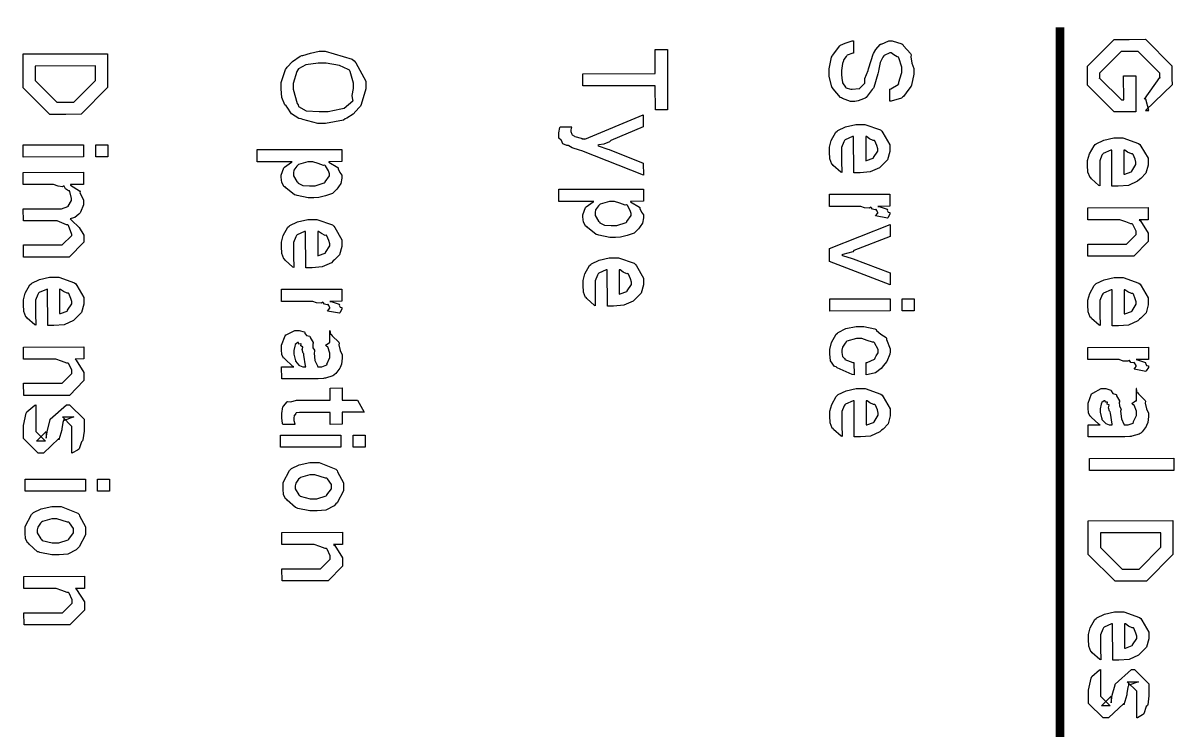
# Model space of a CAD drawing. Extents: x 0.1 to 11.6, y 0.3 to 16.3.
# Drawn here: x 8.37 to 9.693, y 3.303 to 4.117 of the extents above; entities that cross this region are included whole.
import ezdxf

# ---------------------------------------------------------------- set-up
doc = ezdxf.new("R2010")
doc.units = 0
doc.header["$MEASUREMENT"] = 0

msp = doc.modelspace()

# ---------------------------------------------------------------- linework, layer by layer
at = {"color": 0, "const_width": 0.01}
msp.add_lwpolyline([(9.56168, 4.11165), (9.56168, 2.83165)], dxfattribs=at)
at = {"color": 0}
for points in [[(9.32428, 4.09603), (9.32428, 4.08214), (9.32351, 4.08203), (9.31717, 4.07954), (9.31668, 4.0791), (9.31581, 4.07801), (9.31332, 4.07454), (9.31233, 4.0721), (9.31213, 4.07129), (9.31168, 4.07021), (9.31039, 4.06222), (9.31039, 4.05957), (9.31039, 4.05701), (9.31147, 4.05013), (9.31168, 4.04937), (9.31179, 4.0479), (9.31515, 4.04303), (9.3156, 4.04264), (9.31554, 4.04226), (9.32107, 4.04047), (9.32297, 4.04047), (9.32297, 4.04047), (9.331, 4.04139), (9.33165, 4.04156), (9.33165, 4.04167), (9.33718, 4.04736), (9.33751, 4.04829), (9.33751, 4.04829), (9.33751, 4.053), (9.34115, 4.0619), (9.34164, 4.06392), (9.34179, 4.06515), (9.34679, 4.08078), (9.34728, 4.08171), (9.34728, 4.08171), (9.34999, 4.08637), (9.35508, 4.09196), (9.35596, 4.09256), (9.3565, 4.09233), (9.36486, 4.09625), (9.36768, 4.09625), (9.36871, 4.09625), (9.37989, 4.09283), (9.38092, 4.09212), (9.38183, 4.0906), (9.38992, 4.08149), (9.39046, 4.08018), (9.39008, 4.0779), (9.39154, 4.07042), (9.39372, 4.06456), (9.39372, 4.06261), (9.39372, 4.05794), (9.391, 4.04531), (9.39046, 4.04394), (9.389, 4.04232), (9.38504, 4.03646), (9.38178, 4.03233), (9.38069, 4.03157), (9.37956, 4.03043), (9.36751, 4.02686), (9.36615, 4.02681), (9.36615, 4.04069), (9.36729, 4.04085), (9.37582, 4.0459), (9.37636, 4.04676), (9.37603, 4.04715), (9.37761, 4.05246), (9.37983, 4.05979), (9.37983, 4.06218), (9.37983, 4.06603), (9.37657, 4.07676), (9.37592, 4.07758), (9.37457, 4.07764), (9.3705, 4.08003), (9.36774, 4.08236), (9.36681, 4.08236), (9.36594, 4.08236), (9.35949, 4.07949), (9.359, 4.07889), (9.35792, 4.07742), (9.35504, 4.07146), (9.3534, 4.06369), (9.35292, 4.06131), (9.35232, 4.05838), (9.34771, 4.04264), (9.34728, 4.04178), (9.34586, 4.04036), (9.33871, 4.03093), (9.33772, 4.03028), (9.33578, 4.02946), (9.32986, 4.02707), (9.32579, 4.02658), (9.32449, 4.02658), (9.32101, 4.02658), (9.31168, 4.03006), (9.3106, 4.03071), (9.30946, 4.03103), (9.30083, 4.04096), (9.30018, 4.04221), (9.29926, 4.04329), (9.2965, 4.05501), (9.2965, 4.05892), (9.2965, 4.06386), (9.29921, 4.07736), (9.29975, 4.07867), (9.30003, 4.07915), (9.30843, 4.0905), (9.30951, 4.09125), (9.30951, 4.09125), (9.31478, 4.09364), (9.32286, 4.09603), (9.32428, 4.09603)], [(9.63482, 4.0561), (9.64871, 4.0561), (9.64893, 4.01443), (9.62397, 4.01443), (9.59338, 4.04503), (9.59315, 4.05176), (9.59315, 4.06717), (9.62375, 4.09776), (9.64133, 4.09776), (9.65978, 4.09799), (9.69037, 4.06739), (9.69037, 4.05306), (9.6906, 4.04568), (9.66, 4.01617), (9.66368, 4.01617), (9.66043, 4.02897), (9.65869, 4.02897), (9.67649, 4.05393), (9.67649, 4.05328), (9.67649, 4.05914), (9.65153, 4.08388), (9.64176, 4.08388), (9.632, 4.08388), (9.60704, 4.05892), (9.60704, 4.05285), (9.60704, 4.05328), (9.63222, 4.02832), (9.63504, 4.02832), (9.63482, 4.0561)], [(8.36985, 4.08106), (8.46707, 4.08128), (8.46707, 4.0524), (8.46707, 4.04243), (8.43668, 4.01183), (8.41911, 4.01161), (8.40067, 4.01161), (8.36985, 4.04221), (8.36985, 4.05067), (8.36985, 4.08106)], [(8.71376, 4.08436), (8.71718, 4.08442), (8.74821, 4.07503), (8.75043, 4.07308), (8.75254, 4.0709), (8.76367, 4.04992), (8.76367, 4.04292), (8.76367, 4.0409), (8.75862, 4.02283), (8.7576, 4.02121), (8.75592, 4.0191), (8.74918, 4.01188), (8.74208, 4.00732), (8.74024, 4.00646), (8.73801, 4.00515), (8.71739, 4.00108), (8.71506, 4.00103), (8.70865, 4.00103), (8.69129, 4.00558), (8.68946, 4.00646), (8.68679, 4.00689), (8.67833, 4.01221), (8.67329, 4.02001), (8.67231, 4.02165), (8.67085, 4.02274), (8.66726, 4.03097), (8.66644, 4.04085), (8.66644, 4.04269), (8.66644, 4.04824), (8.67165, 4.06321), (8.67275, 4.06483), (8.67329, 4.06575), (8.67958, 4.07226), (8.68847, 4.07856), (8.69032, 4.07937), (8.69129, 4.07949), (8.70042, 4.08203), (8.71039, 4.08436), (8.71376, 4.08436)], [(9.01318, 4.05826), (9.09651, 4.05849), (9.09651, 4.08626), (9.1104, 4.08626), (9.11063, 4.01682), (9.09674, 4.01682), (9.09651, 4.0446), (9.01318, 4.04438), (9.01318, 4.05826)], [(8.38374, 4.06717), (8.38374, 4.05132), (8.38374, 4.05046), (8.4089, 4.0255), (8.41932, 4.0255), (8.42844, 4.0255), (8.45318, 4.05067), (8.45318, 4.05176), (8.45318, 4.06739), (8.38374, 4.06717)], [(8.71376, 4.07047), (8.70899, 4.07047), (8.69472, 4.06853), (8.68663, 4.06396), (8.68576, 4.06267), (8.6844, 4.06082), (8.68033, 4.04725), (8.68033, 4.04269), (8.68033, 4.04069), (8.68506, 4.02403), (8.68599, 4.02274), (8.68642, 4.02078), (8.69536, 4.01589), (8.71029, 4.01492), (8.71528, 4.01492), (8.72071, 4.01492), (8.73508, 4.01785), (8.73699, 4.01839), (8.73876, 4.01872), (8.74897, 4.02729), (8.74914, 4.02838), (8.74892, 4.02838), (8.74804, 4.03347), (8.74978, 4.04139), (8.74978, 4.04269), (8.74978, 4.04764), (8.74576, 4.06108), (8.74501, 4.06244), (8.74343, 4.06337), (8.73361, 4.06787), (8.71815, 4.07053), (8.71376, 4.07047)], [(8.98725, 3.99718), (9.00049, 3.99718), (9.00022, 3.99681), (8.9994, 3.99387), (8.9994, 3.99283), (8.9994, 3.99181), (9.00049, 3.98899), (9.00071, 3.98872), (9.00082, 3.98801), (9.00379, 3.98649), (9.00418, 3.98633), (9.00418, 3.98633), (9.0115, 3.98426), (9.01264, 3.98394), (9.01253, 3.98394), (9.01221, 3.98361), (9.01514, 3.9834), (9.01546, 3.98329), (9.08274, 4.01128), (9.08274, 3.9974), (9.04542, 3.98178), (9.04383, 3.98025), (9.03749, 3.97738), (9.03174, 3.97678), (9.03043, 3.97635), (9.03103, 3.97547), (9.04215, 3.97168), (9.04346, 3.97114), (9.08274, 3.95574), (9.08296, 3.94185), (9.01221, 3.96983), (9.00933, 3.97043), (9.00103, 3.97314), (8.99729, 3.97537), (8.99658, 3.97569), (8.99501, 3.97569), (8.99029, 3.97792), (8.98876, 3.98144), (8.98833, 3.98199), (8.98817, 3.98188), (8.98583, 3.98432), (8.98551, 3.98893), (8.98551, 3.99046), (8.98551, 3.99046), (8.98693, 3.99658), (8.98725, 3.99718)], [(9.31054, 3.95833), (9.31076, 3.94488), (9.30963, 3.94526), (9.301, 3.95307), (9.30035, 3.95421), (9.29943, 3.95454), (9.2971, 3.96067), (9.29665, 3.96869), (9.29665, 3.97136), (9.29665, 3.97396), (9.29883, 3.98167), (9.30404, 3.9911), (9.30556, 3.9924), (9.30632, 3.99317), (9.31526, 3.99735), (9.32682, 4), (9.33074, 4), (9.33724, 4), (9.35525, 3.99371), (9.35678, 3.9924), (9.35792, 3.99061), (9.3661, 3.97667), (9.3661, 3.972), (9.3661, 3.96886), (9.36356, 3.95942), (9.35775, 3.95356), (9.35612, 3.95226), (9.35411, 3.95031), (9.34353, 3.94542), (9.33182, 3.94444), (9.3279, 3.94444), (9.3271, 3.94444), (9.32525, 3.94444), (9.32465, 3.94444), (9.32443, 3.98611), (9.32329, 3.98606), (9.31461, 3.98226), (9.31401, 3.98156), (9.31315, 3.98008), (9.31054, 3.97358), (9.31054, 3.97136), (9.31054, 3.9694), (9.31054, 3.965), (9.31054, 3.96354), (9.31054, 3.96224), (9.31054, 3.95931), (9.31054, 3.95833)], [(9.33832, 3.98611), (9.33832, 3.95833), (9.33931, 3.95844), (9.3469, 3.96115), (9.34744, 3.96158), (9.34744, 3.96197), (9.35221, 3.96951), (9.35221, 3.972), (9.35221, 3.972), (9.35124, 3.97569), (9.34896, 3.98112), (9.34831, 3.98178), (9.34694, 3.98167), (9.34267, 3.98367), (9.33936, 3.98606), (9.33832, 3.98611)], [(9.60726, 3.94287), (9.60747, 3.92942), (9.60633, 3.92979), (9.59771, 3.93761), (9.59706, 3.93875), (9.59614, 3.93907), (9.59381, 3.94521), (9.59338, 3.95324), (9.59338, 3.95589), (9.59338, 3.9585), (9.59554, 3.96619), (9.60075, 3.97564), (9.60226, 3.97694), (9.60303, 3.97771), (9.61197, 3.98188), (9.62354, 3.98454), (9.62744, 3.98454), (9.63396, 3.98454), (9.65196, 3.97825), (9.65349, 3.97694), (9.65463, 3.97515), (9.66282, 3.96121), (9.66282, 3.95654), (9.66282, 3.95339), (9.66026, 3.94396), (9.65446, 3.9381), (9.65283, 3.93679), (9.65082, 3.93485), (9.64025, 3.92996), (9.62853, 3.92899), (9.62463, 3.92899), (9.62381, 3.92899), (9.62196, 3.92899), (9.62136, 3.92899), (9.62115, 3.97065), (9.62001, 3.9706), (9.61133, 3.96679), (9.61074, 3.9661), (9.60986, 3.96463), (9.60726, 3.95811), (9.60726, 3.95589), (9.60726, 3.95394), (9.60726, 3.94954), (9.60726, 3.94808), (9.60726, 3.94678), (9.60726, 3.94385), (9.60726, 3.94287)], [(8.37001, 3.97646), (8.43946, 3.97667), (8.43946, 3.96278), (8.37001, 3.96257), (8.37001, 3.97646)], [(8.45335, 3.97667), (8.46724, 3.97667), (8.46724, 3.96278), (8.45335, 3.96278), (8.45335, 3.97667)], [(8.63889, 3.97114), (8.73611, 3.97136), (8.73611, 3.95747), (8.72114, 3.95725), (8.72131, 3.95671), (8.73156, 3.95074), (8.73221, 3.95008), (8.73199, 3.94889), (8.73383, 3.94493), (8.73611, 3.94168), (8.73611, 3.94054), (8.73611, 3.93847), (8.73497, 3.93218), (8.73247, 3.92828), (8.73176, 3.92731), (8.73036, 3.92551), (8.72542, 3.92079), (8.72092, 3.91911), (8.71962, 3.91862), (8.71733, 3.91786), (8.70975, 3.91596), (8.70394, 3.91558), (8.70204, 3.91558), (8.69743, 3.91558), (8.68494, 3.91829), (8.6836, 3.91883), (8.68197, 3.91911), (8.67176, 3.92736), (8.671, 3.92839), (8.67008, 3.92839), (8.66721, 3.93326), (8.66667, 3.93956), (8.66667, 3.94162), (8.66667, 3.94162), (8.66954, 3.95008), (8.67014, 3.95074), (8.67046, 3.95079), (8.67833, 3.95682), (8.67925, 3.95725), (8.63889, 3.95725), (8.63889, 3.97114)], [(9.63504, 3.97065), (9.63504, 3.94287), (9.63601, 3.94299), (9.64361, 3.94569), (9.64415, 3.94613), (9.64415, 3.9465), (9.64893, 3.95404), (9.64893, 3.95654), (9.64893, 3.95654), (9.64794, 3.96024), (9.64567, 3.96565), (9.64501, 3.96631), (9.64367, 3.96619), (9.63937, 3.96821), (9.63607, 3.9706), (9.63504, 3.97065)], [(8.70096, 3.95725), (8.6971, 3.95725), (8.68636, 3.954), (8.68554, 3.95335), (8.6844, 3.95199), (8.68115, 3.94765), (8.68056, 3.94461), (8.68056, 3.94358), (8.68056, 3.94108), (8.68468, 3.93431), (8.68554, 3.9336), (8.68599, 3.93257), (8.69151, 3.93001), (8.69906, 3.92947), (8.70161, 3.92947), (8.70546, 3.92947), (8.71615, 3.93294), (8.71701, 3.9336), (8.71713, 3.93392), (8.72222, 3.94086), (8.72222, 3.94314), (8.72222, 3.94314), (8.72081, 3.94678), (8.71767, 3.95242), (8.71679, 3.95313), (8.71517, 3.95301), (8.70904, 3.95503), (8.70296, 3.95725), (8.70096, 3.95725)], [(8.37007, 3.94488), (8.4395, 3.9451), (8.4395, 3.93121), (8.42453, 3.93099), (8.42458, 3.93044), (8.43468, 3.92361), (8.43539, 3.92275), (8.43522, 3.92144), (8.4395, 3.91346), (8.43951, 3.91081), (8.4395, 3.90771), (8.43603, 3.89925), (8.43539, 3.89844), (8.43403, 3.89697), (8.42936, 3.89312), (8.42529, 3.89182), (8.4241, 3.8915), (8.42567, 3.88997), (8.43425, 3.88172), (8.43972, 3.87278), (8.43972, 3.86979), (8.43972, 3.86458), (8.42301, 3.84765), (8.41693, 3.84765), (8.37028, 3.84765), (8.37028, 3.86154), (8.41021, 3.86154), (8.41476, 3.86154), (8.42583, 3.87261), (8.42583, 3.87326), (8.42578, 3.87349), (8.42204, 3.884), (8.42128, 3.88476), (8.41976, 3.88476), (8.41439, 3.88704), (8.40896, 3.88932), (8.40717, 3.88932), (8.37028, 3.88932), (8.37006, 3.90321), (8.41129, 3.90321), (8.41396, 3.90321), (8.42133, 3.9056), (8.42193, 3.90603), (8.42165, 3.90625), (8.42563, 3.91276), (8.42561, 3.91493), (8.42561, 3.91493), (8.42361, 3.92296), (8.42324, 3.92361), (8.4221, 3.92372), (8.41883, 3.92622), (8.41704, 3.92899), (8.41629, 3.92925), (8.41515, 3.92854), (8.4101, 3.92908), (8.40479, 3.93099), (8.40304, 3.93099), (8.37007, 3.93099), (8.37007, 3.94488)], [(8.98563, 3.92557), (9.08285, 3.92578), (9.08285, 3.91189), (9.06788, 3.91168), (9.06803, 3.91114), (9.07829, 3.90517), (9.07894, 3.90451), (9.07872, 3.90332), (9.08057, 3.89936), (9.08285, 3.8961), (9.08285, 3.89496), (9.08285, 3.8929), (9.08171, 3.88661), (9.07921, 3.88271), (9.0785, 3.88172), (9.0771, 3.87993), (9.07215, 3.87522), (9.06765, 3.87354), (9.06635, 3.87304), (9.06407, 3.87229), (9.05647, 3.87039), (9.05067, 3.87001), (9.04878, 3.87001), (9.04417, 3.87001), (9.03168, 3.87272), (9.03033, 3.87326), (9.02869, 3.87354), (9.0185, 3.88178), (9.01774, 3.88282), (9.01682, 3.88282), (9.01394, 3.88769), (9.0134, 3.89399), (9.0134, 3.89606), (9.0134, 3.89606), (9.01628, 3.90451), (9.01688, 3.90517), (9.01719, 3.90522), (9.02507, 3.91124), (9.02599, 3.91168), (8.98563, 3.91168), (8.98563, 3.92557)], [(9.29676, 3.91982), (9.36621, 3.92003), (9.36621, 3.90614), (9.35232, 3.90593), (9.35374, 3.9056), (9.36296, 3.90256), (9.36339, 3.90224), (9.36313, 3.90169), (9.3641, 3.89919), (9.36621, 3.89871), (9.36621, 3.89854), (9.36621, 3.89697), (9.36382, 3.89279), (9.36339, 3.89225), (9.34972, 3.89486), (9.34972, 3.89486), (9.35232, 3.89794), (9.35232, 3.89899), (9.35232, 3.89899), (9.35047, 3.90224), (9.35015, 3.90246), (9.34928, 3.90207), (9.34603, 3.90256), (9.34462, 3.90474), (9.34407, 3.90483), (9.34272, 3.90403), (9.33713, 3.90408), (9.33257, 3.90593), (9.33106, 3.90593), (9.29676, 3.90593), (9.29676, 3.91982)], [(9.04769, 3.91168), (9.04383, 3.91168), (9.0331, 3.90842), (9.03228, 3.90776), (9.03114, 3.90642), (9.02789, 3.90207), (9.02729, 3.89903), (9.02729, 3.898), (9.02729, 3.89551), (9.03142, 3.88872), (9.03228, 3.88801), (9.03271, 3.88699), (9.03825, 3.88444), (9.04579, 3.8839), (9.04833, 3.8839), (9.05219, 3.8839), (9.06287, 3.88737), (9.06375, 3.88803), (9.06386, 3.88835), (9.06896, 3.89529), (9.06896, 3.89757), (9.06896, 3.89757), (9.06754, 3.90121), (9.0644, 3.90685), (9.06353, 3.90756), (9.0619, 3.90744), (9.05578, 3.90944), (9.04969, 3.91168), (9.04769, 3.91168)], [(9.59349, 3.90424), (9.66292, 3.90446), (9.66292, 3.89057), (9.65272, 3.89035), (9.65408, 3.88926), (9.66293, 3.87511), (9.66292, 3.87039), (9.66293, 3.86561), (9.64643, 3.84868), (9.63536, 3.84869), (9.59369, 3.84868), (9.59349, 3.86257), (9.63211, 3.86257), (9.63797, 3.86257), (9.64903, 3.87364), (9.64903, 3.87472), (9.64904, 3.8775), (9.6454, 3.88504), (9.64469, 3.88579), (9.64318, 3.88579), (9.63715, 3.88807), (9.63043, 3.89035), (9.62819, 3.89035), (9.59347, 3.89035), (9.59349, 3.90424)], [(8.68072, 3.84924), (8.68093, 3.83578), (8.67979, 3.83615), (8.67117, 3.84397), (8.67051, 3.84511), (8.6696, 3.84543), (8.66726, 3.85157), (8.66683, 3.8596), (8.66683, 3.86225), (8.66683, 3.86486), (8.669, 3.87256), (8.67421, 3.882), (8.67572, 3.88331), (8.67649, 3.88406), (8.68544, 3.88824), (8.697, 3.8909), (8.7009, 3.8909), (8.70742, 3.89089), (8.72542, 3.8846), (8.72694, 3.88331), (8.72808, 3.88151), (8.73628, 3.86757), (8.73628, 3.8629), (8.73628, 3.85975), (8.73372, 3.85032), (8.72792, 3.84446), (8.72629, 3.84315), (8.72428, 3.84119), (8.71371, 3.83632), (8.70199, 3.83535), (8.69808, 3.83535), (8.69726, 3.83535), (8.69542, 3.83535), (8.69482, 3.83535), (8.69461, 3.87701), (8.69347, 3.87696), (8.68479, 3.87315), (8.68419, 3.87244), (8.68332, 3.87099), (8.68072, 3.86447), (8.68072, 3.86225), (8.68072, 3.86029), (8.68072, 3.8559), (8.68072, 3.85444), (8.68072, 3.85314), (8.68072, 3.85021), (8.68072, 3.84924)], [(8.7085, 3.87701), (8.7085, 3.84924), (8.70947, 3.84933), (8.71707, 3.85206), (8.71761, 3.85249), (8.71761, 3.85286), (8.72239, 3.8604), (8.72239, 3.8629), (8.72239, 3.8629), (8.7214, 3.8666), (8.71912, 3.87201), (8.71847, 3.87267), (8.71713, 3.87256), (8.71283, 3.87457), (8.70953, 3.87696), (8.7085, 3.87701)], [(9.29688, 3.85742), (9.36632, 3.88519), (9.36632, 3.87131), (9.32465, 3.85504), (9.32351, 3.85363), (9.31196, 3.85064), (9.31076, 3.85026), (9.31164, 3.84939), (9.32269, 3.84603), (9.324, 3.84549), (9.36632, 3.82964), (9.36654, 3.81575), (9.29688, 3.84244), (9.29688, 3.85742)], [(9.0274, 3.80512), (9.02761, 3.79167), (9.02647, 3.79204), (9.01785, 3.79986), (9.01719, 3.801), (9.01628, 3.80132), (9.01394, 3.80746), (9.01351, 3.81549), (9.01351, 3.81814), (9.01351, 3.82075), (9.01568, 3.82844), (9.02089, 3.83789), (9.0224, 3.83919), (9.02317, 3.83996), (9.03212, 3.84413), (9.04368, 3.84679), (9.04758, 3.84679), (9.0541, 3.84679), (9.0721, 3.8405), (9.07363, 3.83919), (9.07476, 3.8374), (9.08296, 3.82346), (9.08296, 3.81879), (9.08296, 3.81565), (9.0804, 3.80621), (9.0746, 3.80035), (9.07297, 3.79904), (9.07096, 3.7971), (9.06039, 3.79221), (9.04867, 3.79124), (9.04476, 3.79124), (9.04394, 3.79124), (9.0421, 3.79124), (9.0415, 3.79124), (9.04129, 3.8329), (9.04015, 3.83285), (9.03147, 3.82904), (9.03088, 3.82835), (9.03, 3.82688), (9.0274, 3.82036), (9.0274, 3.81814), (9.0274, 3.81619), (9.0274, 3.81179), (9.0274, 3.81033), (9.0274, 3.80903), (9.0274, 3.8061), (9.0274, 3.80512)], [(8.38417, 3.78282), (8.38439, 3.76937), (8.38325, 3.76975), (8.37463, 3.77756), (8.37397, 3.77869), (8.37304, 3.77903), (8.37071, 3.78515), (8.37028, 3.79318), (8.37028, 3.79585), (8.37028, 3.79844), (8.37244, 3.80615), (8.37765, 3.8156), (8.37918, 3.81689), (8.37993, 3.81765), (8.38889, 3.82183), (8.40044, 3.82449), (8.40435, 3.82449), (8.41086, 3.82449), (8.42888, 3.81819), (8.43039, 3.81689), (8.43153, 3.81511), (8.43972, 3.80117), (8.43972, 3.7965), (8.43972, 3.79335), (8.43717, 3.7839), (8.43138, 3.77804), (8.42974, 3.77675), (8.42774, 3.77479), (8.41715, 3.76992), (8.40543, 3.76893), (8.40153, 3.76893), (8.40072, 3.76893), (8.39887, 3.76893), (8.39828, 3.76893), (8.39806, 3.8106), (8.39692, 3.81054), (8.38824, 3.80675), (8.38764, 3.80604), (8.38676, 3.80458), (8.38417, 3.79807), (8.38417, 3.79585), (8.38417, 3.79389), (8.38417, 3.7895), (8.38417, 3.78803), (8.38417, 3.78672), (8.38417, 3.78381), (8.38417, 3.78282)], [(9.05518, 3.8329), (9.05518, 3.80512), (9.05615, 3.80524), (9.06375, 3.80794), (9.06429, 3.80838), (9.06429, 3.80875), (9.06907, 3.81629), (9.06907, 3.81879), (9.06907, 3.81879), (9.06808, 3.82249), (9.06581, 3.8279), (9.06515, 3.82856), (9.06381, 3.82844), (9.05951, 3.83046), (9.05621, 3.83285), (9.05518, 3.8329)], [(9.60753, 3.78233), (9.60775, 3.76888), (9.60661, 3.76926), (9.59799, 3.77707), (9.59733, 3.77821), (9.5964, 3.77854), (9.59407, 3.78467), (9.59364, 3.79269), (9.59364, 3.79536), (9.59364, 3.79796), (9.59581, 3.80567), (9.60101, 3.81511), (9.60254, 3.8164), (9.60329, 3.81717), (9.61225, 3.82135), (9.62381, 3.824), (9.62771, 3.824), (9.63422, 3.824), (9.65224, 3.81771), (9.65375, 3.8164), (9.65489, 3.81461), (9.66308, 3.80067), (9.66308, 3.79601), (9.66308, 3.79286), (9.66054, 3.78342), (9.65474, 3.77756), (9.6531, 3.77626), (9.6511, 3.77431), (9.64051, 3.76942), (9.62879, 3.76844), (9.62489, 3.76844), (9.62408, 3.76844), (9.62224, 3.76844), (9.62164, 3.76844), (9.62142, 3.81011), (9.62028, 3.81006), (9.6116, 3.80626), (9.611, 3.80556), (9.61014, 3.8041), (9.60753, 3.79758), (9.60753, 3.79536), (9.60753, 3.7934), (9.60753, 3.78901), (9.60753, 3.78754), (9.60753, 3.78624), (9.60753, 3.78331), (9.60753, 3.78233)], [(8.41194, 3.8106), (8.41194, 3.78282), (8.41292, 3.78293), (8.42051, 3.78564), (8.42106, 3.78608), (8.42106, 3.78646), (8.42583, 3.794), (8.42583, 3.7965), (8.42583, 3.7965), (8.42486, 3.80018), (8.42258, 3.80561), (8.42193, 3.80626), (8.42057, 3.80615), (8.41629, 3.80815), (8.41297, 3.81054), (8.41194, 3.8106)], [(8.66694, 3.8106), (8.73639, 3.81082), (8.73639, 3.79693), (8.72249, 3.79671), (8.7239, 3.79639), (8.73312, 3.79335), (8.73356, 3.79303), (8.73329, 3.79249), (8.73426, 3.78999), (8.73639, 3.7895), (8.73637, 3.78933), (8.73639, 3.78776), (8.734, 3.78358), (8.73356, 3.78304), (8.71989, 3.78564), (8.71989, 3.78564), (8.7225, 3.78874), (8.72249, 3.78976), (8.72249, 3.78976), (8.72065, 3.79303), (8.72032, 3.79324), (8.71946, 3.79286), (8.71619, 3.79335), (8.71479, 3.79551), (8.71425, 3.79563), (8.71289, 3.79482), (8.70731, 3.79487), (8.70275, 3.79671), (8.70122, 3.79671), (8.66693, 3.79671), (8.66694, 3.8106)], [(9.63531, 3.81011), (9.63531, 3.78233), (9.63629, 3.78244), (9.64388, 3.78515), (9.64442, 3.7856), (9.64442, 3.78597), (9.64919, 3.79351), (9.64919, 3.79601), (9.64919, 3.79601), (9.64822, 3.79969), (9.64594, 3.80512), (9.64529, 3.80578), (9.64393, 3.80567), (9.63965, 3.80767), (9.63633, 3.81006), (9.63531, 3.81011)], [(9.29699, 3.79949), (9.36643, 3.79969), (9.36643, 3.78581), (9.29699, 3.7856), (9.29699, 3.79949)], [(9.38032, 3.79969), (9.39421, 3.79969), (9.39421, 3.78581), (9.38032, 3.78581), (9.38032, 3.79969)], [(8.68093, 3.72163), (8.67964, 3.72239), (8.67062, 3.73053), (8.67008, 3.73139), (8.66932, 3.73144), (8.66743, 3.73562), (8.66704, 3.74094), (8.66704, 3.74268), (8.66704, 3.74653), (8.67117, 3.75722), (8.67204, 3.75808), (8.67247, 3.75825), (8.68207, 3.76329), (8.68528, 3.76329), (8.68739, 3.76329), (8.69308, 3.76167), (8.69374, 3.76133), (8.69353, 3.76064), (8.69558, 3.7576), (8.69943, 3.75667), (8.69982, 3.75613), (8.69976, 3.75504), (8.70329, 3.74946), (8.7035, 3.74875), (8.70301, 3.74756), (8.70307, 3.74333), (8.70486, 3.74061), (8.70503, 3.73964), (8.70443, 3.73731), (8.7054, 3.72857), (8.70833, 3.7226), (8.70871, 3.72163), (8.70931, 3.72163), (8.71061, 3.72163), (8.7111, 3.72163), (8.71317, 3.72163), (8.71892, 3.72379), (8.71935, 3.72424), (8.71897, 3.72467), (8.7226, 3.73232), (8.7226, 3.73486), (8.7226, 3.73736), (8.72006, 3.74431), (8.71957, 3.74485), (8.71907, 3.74479), (8.71739, 3.74636), (8.72157, 3.74918), (8.7226, 3.7494), (8.7226, 3.76329), (8.72254, 3.76329), (8.72331, 3.759), (8.72413, 3.75851), (8.72499, 3.75722), (8.73269, 3.74983), (8.73324, 3.74875), (8.73292, 3.74669), (8.73432, 3.74007), (8.73649, 3.73519), (8.73649, 3.73356), (8.73649, 3.73128), (8.73583, 3.72444), (8.73432, 3.72076), (8.73389, 3.71989), (8.73275, 3.71837), (8.72939, 3.71371), (8.7276, 3.71224), (8.72694, 3.71186), (8.72586, 3.7111), (8.71756, 3.70856), (8.71653, 3.70839), (8.71522, 3.70822), (8.70921, 3.70774), (8.70719, 3.70774), (8.69612, 3.70774), (8.69174, 3.70774), (8.68181, 3.70774), (8.67854, 3.70774), (8.67572, 3.70774), (8.66938, 3.70774), (8.66726, 3.70774), (8.66704, 3.72163), (8.67051, 3.72163), (8.67833, 3.72163), (8.68093, 3.72163)], [(9.32482, 3.72635), (9.32503, 3.71246), (9.32281, 3.71278), (9.30567, 3.72017), (9.30442, 3.72136), (9.30257, 3.72185), (9.29796, 3.72825), (9.29704, 3.73628), (9.29704, 3.73893), (9.29704, 3.74154), (9.29921, 3.74935), (9.30442, 3.7589), (9.30593, 3.76019), (9.30664, 3.76101), (9.31565, 3.76536), (9.32753, 3.76801), (9.33154, 3.76801), (9.33621, 3.76801), (9.34885, 3.76514), (9.35021, 3.76454), (9.35058, 3.76313), (9.3559, 3.75896), (9.36171, 3.75532), (9.36236, 3.75412), (9.36219, 3.75293), (9.36649, 3.74229), (9.36649, 3.73872), (9.36589, 3.73594), (9.36247, 3.72754), (9.35846, 3.7225), (9.35758, 3.72136), (9.35622, 3.71946), (9.34956, 3.71457), (9.3411, 3.71278), (9.33892, 3.71246), (9.33871, 3.72635), (9.33985, 3.72657), (9.34853, 3.73036), (9.34913, 3.7309), (9.34901, 3.73096), (9.35037, 3.73394), (9.3526, 3.73753), (9.3526, 3.73872), (9.3526, 3.74149), (9.34842, 3.74908), (9.3476, 3.74978), (9.34603, 3.74972), (9.34, 3.7519), (9.33382, 3.75412), (9.33176, 3.75412), (9.32781, 3.75412), (9.31674, 3.75087), (9.31592, 3.75022), (9.31472, 3.74881), (9.31153, 3.74425), (9.31093, 3.74078), (9.31093, 3.73958), (9.31093, 3.73801), (9.31174, 3.73318), (9.31364, 3.7315), (9.31418, 3.7309), (9.31446, 3.72993), (9.32363, 3.72651), (9.32482, 3.72635)], [(8.37044, 3.74425), (8.43989, 3.74447), (8.43989, 3.73058), (8.42968, 3.73036), (8.43104, 3.72928), (8.43989, 3.71511), (8.43989, 3.71039), (8.43989, 3.70562), (8.42339, 3.68869), (8.41233, 3.68869), (8.37065, 3.68869), (8.37044, 3.70258), (8.40907, 3.70258), (8.41493, 3.70258), (8.426, 3.71365), (8.426, 3.71474), (8.426, 3.7175), (8.42236, 3.72504), (8.42165, 3.72581), (8.42014, 3.72581), (8.41411, 3.72808), (8.40739, 3.73036), (8.40517, 3.73036), (8.37044, 3.73036), (8.37044, 3.74425)], [(8.69482, 3.72163), (8.69461, 3.7225), (8.69276, 3.73497), (8.69265, 3.7366), (8.69174, 3.73731), (8.69054, 3.74132), (8.69146, 3.74425), (8.69135, 3.74463), (8.69097, 3.74453), (8.68924, 3.7455), (8.68961, 3.74789), (8.6894, 3.7481), (8.68896, 3.74778), (8.68696, 3.74756), (8.68664, 3.7494), (8.68658, 3.7494), (8.68554, 3.7494), (8.68272, 3.74724), (8.68246, 3.74681), (8.68207, 3.74539), (8.68093, 3.74029), (8.68093, 3.73856), (8.68093, 3.73622), (8.68257, 3.72993), (8.68289, 3.72922), (8.68306, 3.72792), (8.68701, 3.72347), (8.68744, 3.72314), (8.68744, 3.72314), (8.69151, 3.72163), (8.69288, 3.72163), (8.69482, 3.72163)], [(9.59375, 3.74371), (9.66319, 3.74393), (9.66319, 3.73004), (9.64931, 3.72982), (9.65072, 3.72949), (9.65994, 3.72646), (9.66038, 3.72613), (9.6601, 3.72558), (9.66108, 3.7231), (9.66319, 3.7226), (9.66319, 3.72244), (9.66319, 3.72086), (9.66081, 3.71669), (9.66038, 3.71615), (9.64671, 3.71875), (9.64671, 3.71875), (9.64931, 3.72185), (9.64931, 3.72287), (9.64931, 3.72287), (9.64746, 3.72613), (9.64714, 3.72635), (9.64626, 3.72597), (9.64301, 3.72646), (9.6416, 3.72863), (9.64106, 3.72874), (9.63971, 3.72792), (9.63411, 3.72797), (9.62956, 3.72982), (9.62804, 3.72982), (9.59375, 3.72982), (9.59375, 3.74371)], [(8.68235, 3.65528), (8.66846, 3.65528), (8.66814, 3.65619), (8.66715, 3.66287), (8.66715, 3.66504), (8.66715, 3.66781), (8.66857, 3.67546), (8.66889, 3.67611), (8.66906, 3.67617), (8.67335, 3.68126), (8.67389, 3.68153), (8.67389, 3.68153), (8.67768, 3.68115), (8.68425, 3.68306), (8.68647, 3.68306), (8.72271, 3.68306), (8.72271, 3.69694), (8.7366, 3.69715), (8.7366, 3.68326), (8.75439, 3.68326), (8.76178, 3.66938), (8.7366, 3.66938), (8.7366, 3.65549), (8.72271, 3.65528), (8.72271, 3.66917), (8.68907, 3.66917), (8.68772, 3.66917), (8.68386, 3.66862), (8.68365, 3.66851), (8.68343, 3.66786), (8.68224, 3.66585), (8.68169, 3.66613), (8.68169, 3.66613), (8.68153, 3.66547), (8.68104, 3.66238), (8.68104, 3.66135), (8.68104, 3.65983), (8.68212, 3.65593), (8.68235, 3.65528)], [(9.31104, 3.65474), (9.31125, 3.64128), (9.31011, 3.64165), (9.30149, 3.64947), (9.30083, 3.65061), (9.29992, 3.65093), (9.29758, 3.65707), (9.29715, 3.6651), (9.29715, 3.66775), (9.29714, 3.67036), (9.29932, 3.67806), (9.30453, 3.6875), (9.30604, 3.68881), (9.30681, 3.68956), (9.31575, 3.69374), (9.32731, 3.6964), (9.33122, 3.6964), (9.33772, 3.6964), (9.35574, 3.69011), (9.35726, 3.68881), (9.3584, 3.68701), (9.3666, 3.67307), (9.3666, 3.6684), (9.36658, 3.66525), (9.36404, 3.65582), (9.35824, 3.64996), (9.35661, 3.64865), (9.3546, 3.64671), (9.34401, 3.64182), (9.33231, 3.64085), (9.32839, 3.64085), (9.32758, 3.64085), (9.32574, 3.64085), (9.32514, 3.64085), (9.32493, 3.68251), (9.32379, 3.68246), (9.3151, 3.67865), (9.31451, 3.67796), (9.31364, 3.67649), (9.31104, 3.66997), (9.31104, 3.66775), (9.31104, 3.66581), (9.31104, 3.6614), (9.31104, 3.65994), (9.31104, 3.65864), (9.31104, 3.65571), (9.31104, 3.65474)], [(9.60775, 3.65474), (9.60644, 3.65549), (9.59744, 3.66363), (9.5969, 3.6645), (9.59614, 3.66456), (9.59424, 3.66872), (9.59386, 3.67404), (9.59386, 3.67578), (9.59386, 3.67964), (9.59799, 3.69032), (9.59885, 3.69119), (9.59928, 3.69135), (9.60889, 3.6964), (9.61208, 3.6964), (9.61421, 3.6964), (9.6199, 3.69476), (9.62056, 3.69444), (9.62033, 3.69374), (9.6224, 3.69069), (9.62625, 3.68978), (9.62663, 3.68924), (9.62657, 3.68815), (9.6301, 3.68257), (9.63032, 3.68186), (9.62983, 3.68067), (9.62989, 3.67643), (9.63167, 3.67372), (9.63183, 3.67275), (9.63124, 3.67042), (9.63222, 3.66168), (9.63514, 3.65571), (9.63553, 3.65474), (9.63613, 3.65474), (9.63743, 3.65474), (9.63792, 3.65474), (9.63997, 3.65474), (9.64572, 3.6569), (9.64615, 3.65733), (9.64578, 3.65776), (9.64942, 3.66542), (9.64942, 3.66797), (9.64942, 3.67046), (9.64686, 3.6774), (9.64638, 3.67796), (9.64589, 3.6779), (9.64421, 3.67947), (9.64839, 3.68229), (9.64942, 3.68251), (9.64942, 3.6964), (9.64936, 3.6964), (9.65013, 3.69211), (9.65093, 3.69162), (9.65181, 3.69032), (9.6595, 3.68294), (9.66004, 3.68186), (9.65972, 3.67979), (9.66114, 3.67318), (9.66331, 3.66829), (9.66331, 3.66667), (9.66331, 3.66439), (9.66265, 3.65756), (9.66114, 3.65386), (9.66069, 3.653), (9.65956, 3.65147), (9.65619, 3.64681), (9.6544, 3.64535), (9.65375, 3.64497), (9.65267, 3.64421), (9.64438, 3.64165), (9.64333, 3.6415), (9.64204, 3.64133), (9.63601, 3.64085), (9.634, 3.64085), (9.62294, 3.64085), (9.61854, 3.64085), (9.60861, 3.64085), (9.60536, 3.64085), (9.60254, 3.64085), (9.59619, 3.64085), (9.59407, 3.64085), (9.59386, 3.65474), (9.59733, 3.65474), (9.60514, 3.65474), (9.60775, 3.65474)], [(8.38444, 3.67785), (8.38444, 3.66396), (8.38444, 3.66287), (8.38444, 3.66043), (8.38444, 3.65961), (8.38444, 3.65701), (8.38444, 3.65115), (8.38444, 3.64919), (8.38444, 3.64725), (8.39551, 3.63618), (8.39139, 3.63618), (8.38531, 3.63618), (8.39638, 3.64725), (8.39638, 3.63965), (8.39789, 3.64854), (8.40115, 3.66049), (8.40115, 3.66114), (8.41982, 3.67785), (8.42329, 3.67785), (8.44, 3.66135), (8.44, 3.65136), (8.44, 3.64762), (8.43853, 3.63747), (8.43826, 3.63639), (8.43696, 3.63531), (8.43419, 3.62717), (8.43371, 3.62663), (8.43256, 3.62576), (8.42686, 3.6225), (8.42611, 3.62229), (8.42611, 3.63618), (8.42611, 3.63721), (8.42611, 3.63954), (8.42611, 3.64031), (8.42611, 3.64274), (8.42611, 3.64828), (8.42611, 3.65007), (8.42611, 3.65289), (8.41504, 3.66396), (8.42068, 3.66396), (8.42806, 3.66396), (8.41699, 3.65983), (8.41699, 3.66135), (8.41613, 3.65853), (8.41575, 3.65756), (8.41461, 3.65028), (8.41439, 3.64899), (8.41114, 3.63747), (8.41114, 3.639), (8.39356, 3.62229), (8.39268, 3.62229), (8.38726, 3.62229), (8.37056, 3.639), (8.37056, 3.64919), (8.37056, 3.65419), (8.37343, 3.66803), (8.37403, 3.66917), (8.37429, 3.66986), (8.38325, 3.67751), (8.38444, 3.67785)], [(9.33882, 3.68251), (9.33882, 3.65474), (9.33979, 3.65483), (9.34739, 3.65756), (9.34793, 3.65799), (9.34793, 3.65836), (9.35271, 3.6659), (9.35271, 3.6684), (9.35271, 3.6684), (9.35172, 3.6721), (9.34944, 3.67751), (9.34879, 3.67817), (9.34744, 3.67806), (9.34315, 3.68007), (9.33985, 3.68246), (9.33882, 3.68251)], [(9.62164, 3.65474), (9.62142, 3.6556), (9.61957, 3.66808), (9.61947, 3.66971), (9.61854, 3.6704), (9.61735, 3.67443), (9.61828, 3.67736), (9.61817, 3.67774), (9.61778, 3.67763), (9.61604, 3.6786), (9.61643, 3.68099), (9.61621, 3.68121), (9.61578, 3.68088), (9.61376, 3.68067), (9.61344, 3.68251), (9.61339, 3.68251), (9.61236, 3.68251), (9.60954, 3.68033), (9.60926, 3.6799), (9.60889, 3.6785), (9.60775, 3.67339), (9.60775, 3.67165), (9.60775, 3.66932), (9.60938, 3.66303), (9.60969, 3.66233), (9.60986, 3.66103), (9.61382, 3.65657), (9.61426, 3.65625), (9.61426, 3.65625), (9.61833, 3.65474), (9.61968, 3.65474), (9.62164, 3.65474)], [(8.66581, 3.6429), (8.73525, 3.64312), (8.73525, 3.62924), (8.66581, 3.62901), (8.66581, 3.6429)], [(8.74914, 3.64312), (8.76303, 3.64312), (8.76303, 3.62924), (8.74914, 3.62924), (8.74914, 3.64312)], [(8.70344, 3.61138), (8.71029, 3.61139), (8.72928, 3.60379), (8.73079, 3.60226), (8.73144, 3.60064), (8.73817, 3.58806), (8.73817, 3.58382), (8.73817, 3.57883), (8.73074, 3.56515), (8.72928, 3.56386), (8.72737, 3.56185), (8.71799, 3.55686), (8.7079, 3.55582), (8.70454, 3.55582), (8.69949, 3.55583), (8.68554, 3.55875), (8.68435, 3.55929), (8.68294, 3.55963), (8.6735, 3.56819), (8.67285, 3.56928), (8.67199, 3.56928), (8.66922, 3.57449), (8.66872, 3.58132), (8.66872, 3.58361), (8.66872, 3.58865), (8.67611, 3.60249), (8.67763, 3.60379), (8.67833, 3.60454), (8.68739, 3.60872), (8.69943, 3.61139), (8.70344, 3.61138)], [(9.59543, 3.61615), (9.69265, 3.61637), (9.69265, 3.60249), (9.59543, 3.60226), (9.59543, 3.61615)], [(8.37213, 3.59229), (8.44157, 3.5925), (8.44157, 3.57861), (8.37213, 3.5784), (8.37213, 3.59229)], [(8.45546, 3.5925), (8.46935, 3.5925), (8.46935, 3.57861), (8.45546, 3.57861), (8.45546, 3.5925)], [(8.70344, 3.59749), (8.69954, 3.59749), (8.68869, 3.59424), (8.68782, 3.59358), (8.68663, 3.59224), (8.68326, 3.58794), (8.68261, 3.58469), (8.68261, 3.58361), (8.68261, 3.58111), (8.68696, 3.57428), (8.68782, 3.57362), (8.68826, 3.57264), (8.69997, 3.56972), (8.70389, 3.56972), (8.70768, 3.56972), (8.71821, 3.57318), (8.71907, 3.57383), (8.71918, 3.57417), (8.72428, 3.58128), (8.72428, 3.58361), (8.72428, 3.5861), (8.71994, 3.59293), (8.71907, 3.59358), (8.71744, 3.59343), (8.71143, 3.59532), (8.7054, 3.5975), (8.70344, 3.59749)], [(8.4069, 3.56076), (8.41374, 3.56076), (8.43272, 3.55317), (8.43425, 3.55165), (8.43489, 3.55003), (8.44163, 3.53743), (8.44163, 3.53321), (8.44163, 3.52821), (8.43419, 3.51454), (8.43272, 3.51324), (8.43083, 3.51124), (8.42144, 3.50624), (8.41135, 3.50521), (8.40799, 3.50521), (8.40294, 3.50521), (8.389, 3.50814), (8.38781, 3.50868), (8.38639, 3.509), (8.37696, 3.51758), (8.37631, 3.51867), (8.37543, 3.51867), (8.37267, 3.52387), (8.37218, 3.53071), (8.37218, 3.53299), (8.37218, 3.53803), (8.37956, 3.55186), (8.38108, 3.55317), (8.38178, 3.55393), (8.39085, 3.55811), (8.40289, 3.56076), (8.4069, 3.56076)], [(8.4069, 3.54688), (8.403, 3.54688), (8.39214, 3.54363), (8.39128, 3.54297), (8.39008, 3.54161), (8.38672, 3.53733), (8.38607, 3.53407), (8.38607, 3.53299), (8.38607, 3.53049), (8.3904, 3.52365), (8.39128, 3.523), (8.39171, 3.52203), (8.40343, 3.5191), (8.40733, 3.5191), (8.41114, 3.5191), (8.42165, 3.52257), (8.42253, 3.52322), (8.42264, 3.52354), (8.42774, 3.53065), (8.42774, 3.53299), (8.42774, 3.53549), (8.42339, 3.54232), (8.42253, 3.54297), (8.4209, 3.54281), (8.41487, 3.54471), (8.40886, 3.54688), (8.4069, 3.54688)], [(9.59412, 3.54449), (9.69135, 3.54471), (9.69135, 3.51585), (9.69135, 3.50586), (9.66097, 3.47526), (9.64339, 3.47504), (9.62494, 3.47504), (9.59412, 3.50564), (9.59412, 3.51411), (9.59412, 3.54449)], [(8.66743, 3.53108), (8.73687, 3.53131), (8.73687, 3.51742), (8.72667, 3.51719), (8.72803, 3.51611), (8.73687, 3.50196), (8.73687, 3.49724), (8.73687, 3.49246), (8.72038, 3.47553), (8.70931, 3.47553), (8.66764, 3.47553), (8.66743, 3.48942), (8.70606, 3.48942), (8.71192, 3.48942), (8.72299, 3.50049), (8.72299, 3.50157), (8.72299, 3.50433), (8.71935, 3.51187), (8.71864, 3.51264), (8.71713, 3.51264), (8.7111, 3.51492), (8.70438, 3.51719), (8.70215, 3.51719), (8.66743, 3.51719), (8.66743, 3.53108)], [(9.60801, 3.5306), (9.60801, 3.51476), (9.60801, 3.51389), (9.63319, 3.48893), (9.64361, 3.48893), (9.65272, 3.48893), (9.67746, 3.51411), (9.67746, 3.51519), (9.67746, 3.53082), (9.60801, 3.5306)], [(8.37088, 3.48047), (8.44032, 3.48068), (8.44032, 3.46679), (8.43012, 3.46658), (8.43147, 3.4655), (8.44032, 3.45133), (8.44032, 3.44661), (8.44032, 3.44185), (8.42383, 3.42492), (8.41276, 3.42492), (8.3711, 3.42492), (8.37088, 3.43881), (8.4095, 3.43881), (8.41536, 3.43881), (8.42643, 3.44988), (8.42643, 3.45096), (8.42643, 3.45372), (8.42279, 3.46126), (8.4221, 3.46203), (8.42057, 3.46203), (8.41456, 3.46431), (8.40782, 3.46658), (8.4056, 3.46658), (8.37088, 3.46658), (8.37088, 3.48047)], [(9.60818, 3.39817), (9.6084, 3.38471), (9.60726, 3.3851), (9.59864, 3.3929), (9.59799, 3.39404), (9.59706, 3.39438), (9.59472, 3.4005), (9.59429, 3.40853), (9.59429, 3.41119), (9.59429, 3.41379), (9.59646, 3.4215), (9.60167, 3.43093), (9.60319, 3.43224), (9.60394, 3.433), (9.6129, 3.43718), (9.62446, 3.43983), (9.62836, 3.43983), (9.63488, 3.43983), (9.65289, 3.43354), (9.6544, 3.43224), (9.65554, 3.43044), (9.66374, 3.4165), (9.66374, 3.41183), (9.66374, 3.40869), (9.66118, 3.39925), (9.65539, 3.39339), (9.65375, 3.3921), (9.65175, 3.39014), (9.64117, 3.38525), (9.62944, 3.38428), (9.62554, 3.38428), (9.62472, 3.38428), (9.62289, 3.38428), (9.62229, 3.38428), (9.62207, 3.42594), (9.62093, 3.42589), (9.61225, 3.4221), (9.61165, 3.42139), (9.61079, 3.41992), (9.60818, 3.41342), (9.60818, 3.41118), (9.60818, 3.40924), (9.60818, 3.40483), (9.60818, 3.40338), (9.60818, 3.40207), (9.60818, 3.39914), (9.60818, 3.39817)], [(9.63596, 3.42594), (9.63596, 3.39817), (9.63693, 3.39828), (9.64453, 3.40099), (9.64507, 3.40142), (9.64507, 3.40181), (9.64985, 3.40935), (9.64985, 3.41183), (9.64985, 3.41183), (9.64887, 3.41553), (9.6466, 3.42096), (9.64594, 3.42161), (9.64458, 3.4215), (9.64031, 3.4235), (9.63699, 3.42589), (9.63596, 3.42594)], [(9.60835, 3.37349), (9.60835, 3.3596), (9.60835, 3.3585), (9.60835, 3.35607), (9.60835, 3.35525), (9.60835, 3.35265), (9.60835, 3.34679), (9.60835, 3.34483), (9.60835, 3.34287), (9.61942, 3.33182), (9.61529, 3.33182), (9.60921, 3.33182), (9.62028, 3.34287), (9.62028, 3.33529), (9.62179, 3.34418), (9.62506, 3.35613), (9.62506, 3.35676), (9.64372, 3.37349), (9.64719, 3.37349), (9.6639, 3.35699), (9.6639, 3.347), (9.6639, 3.34326), (9.66243, 3.33311), (9.66217, 3.33203), (9.66086, 3.33094), (9.6581, 3.32281), (9.65761, 3.32226), (9.65647, 3.3214), (9.65076, 3.31814), (9.65001, 3.31793), (9.65001, 3.33182), (9.65001, 3.33285), (9.65001, 3.33518), (9.65001, 3.33593), (9.65001, 3.33838), (9.65001, 3.34392), (9.65001, 3.34571), (9.65001, 3.34853), (9.63894, 3.3596), (9.64458, 3.3596), (9.65196, 3.3596), (9.6409, 3.35547), (9.6409, 3.35699), (9.64003, 3.35417), (9.63965, 3.35319), (9.63851, 3.34592), (9.63829, 3.34461), (9.63504, 3.33311), (9.63504, 3.33464), (9.61746, 3.31793), (9.61658, 3.31793), (9.61117, 3.31793), (9.59446, 3.33464), (9.59446, 3.34483), (9.59446, 3.34982), (9.59733, 3.36367), (9.59793, 3.36481), (9.59819, 3.3655), (9.60715, 3.37315), (9.60835, 3.37349)]]:
    msp.add_lwpolyline(points, close=True, dxfattribs=at)

doc.saveas('drawing.dxf')
